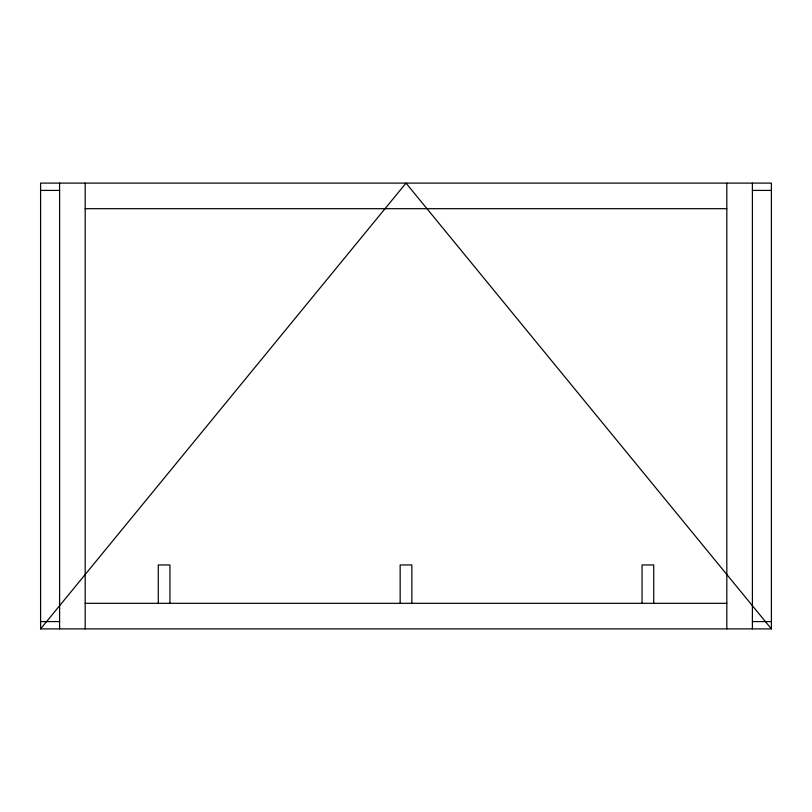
<?xml version="1.0" encoding="UTF-8"?>
<svg xmlns="http://www.w3.org/2000/svg" width="812" height="812" viewBox="0 0 812 812"><rect width="100%" height="100%" fill="white"/><g stroke="black" fill="none" stroke-linecap="round" stroke-linejoin="round"><path stroke-width="1.22" d="M40.6 628.894L406 183.106L771.4 628.894L40.6 628.894L40.6 183.106L771.4 183.106L771.4 628.894M40.6 190.414L59.601 190.414M752.399 190.414L771.4 190.414M85.179 208.684L726.821 208.684M85.179 603.316L726.821 603.316M40.6 621.586L59.601 621.586M752.399 621.586L771.4 621.586M752.399 183.106L752.399 628.894M726.821 183.106L726.821 628.894M653.741 603.631L653.741 564.949L642.048 564.949L642.048 603.631M411.846 603.631L411.846 564.949L400.154 564.949L400.154 603.631M169.952 603.631L169.952 564.949L158.259 564.949L158.259 603.631M85.179 183.106L85.179 628.894M59.601 183.106L59.601 628.894"/></g></svg>
